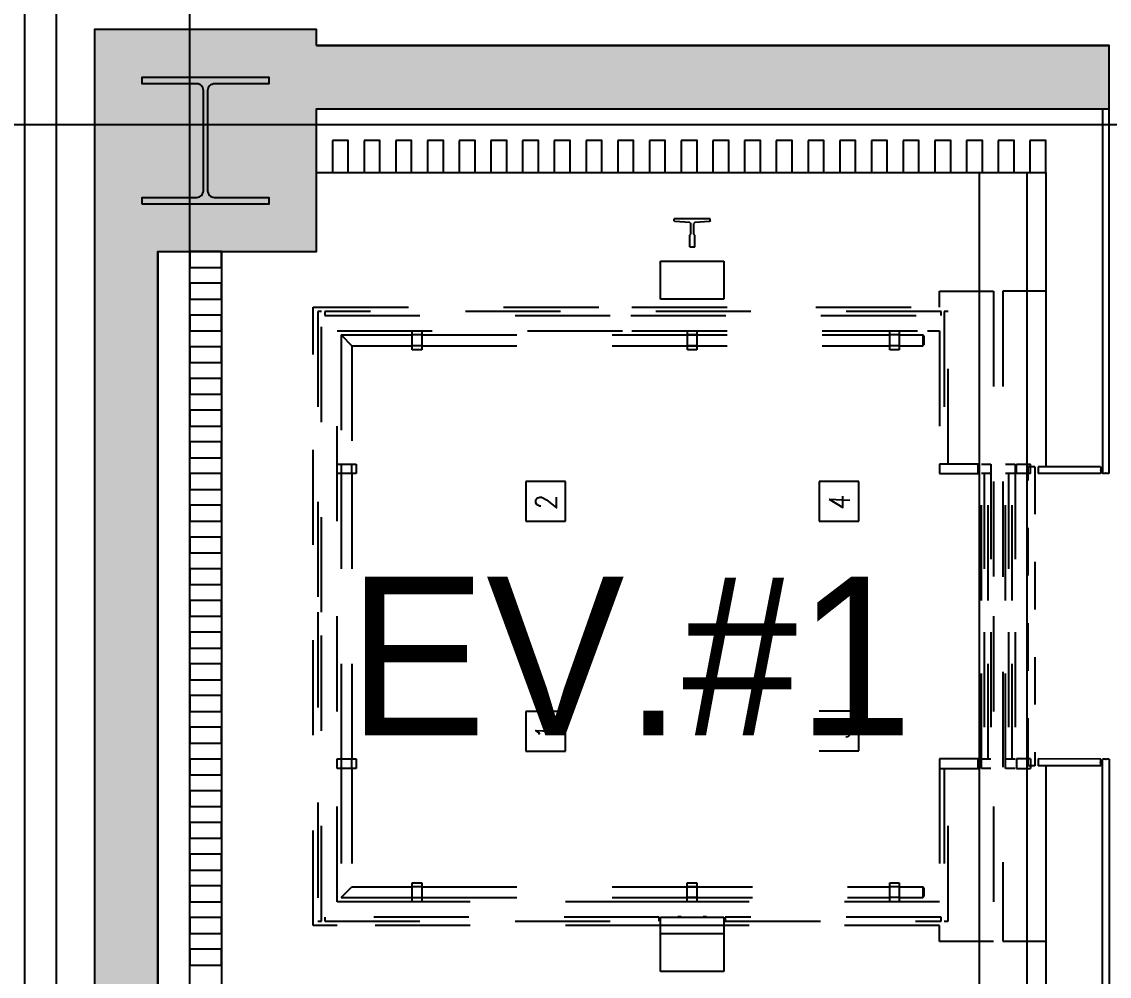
# Model space of a CAD drawing. Header units: metres. Extents: x 630750 to 860239, y 578133 to 726633.
# Drawn here: x 717675 to 721104, y 666525 to 669535 of the extents above; entities that cross this region are included whole.
import ezdxf
from ezdxf.enums import TextEntityAlignment as Align

# ---------------------------------------------------------------- set-up
doc = ezdxf.new("R2010")
doc.units = ezdxf.units.M
doc.header["$LTSCALE"] = 300
for name, pattern in [('3$0$업무시설_xr-base$0$CONTINOUS', [0]), ('HID2', [1, 0.5, -0.5]), ('HIDDEN', [2, 1, -1])]:
    doc.linetypes.add(name, pattern=pattern)
for name, color, linetype in [('1', 3, 'Continuous'), ('3$0$A-CON', 2, 'Continuous'), ('3$0$A-WALL-CONC', 2, 'Continuous'), ('A-CEN-1', 1, 'Continuous'), ('A-ELE-9', 9, 'Continuous'), ('A-FIN-5', 8, 'Continuous'), ('A-TXT-S', 3, 'Continuous'), ('A-WALL-CONC', 2, 'Continuous'), ('A-WIN-GLASS', 4, 'Continuous'), ('ELE-STEEL', 5, 'Continuous'), ('ELEV', 252, 'HIDDEN'), ('KUK-WALL-DRYWALL', 4, 'Continuous'), ('STEEL', 3, 'Continuous')]:
    doc.layers.add(name, color=color, linetype=linetype)
doc.styles.add('LGIS', font='ROMANS.shx', dxfattribs={"width": 0.85, "oblique": 3, "bigfont": 'GSG1.shx'})
doc.styles.add('돋움', font='')
doc.styles.get('돋움').set_extended_font_data('Dotum')

# ---------------------------------------------------------------- blocks, each defined once
blk = doc.blocks.new('RAIL18')
at = {"color": 3, "linetype": 'Continuous'}
for p, q in [((-89, -57), (-89, 57)), ((-83.4, 57), (-89, 57)), ((-78.2, 8), (-80.9, 54.6)), ((-78.2, 8), (-74.9, 4.7)), ((-41.2, 4.7), (-74.9, 4.7)), ((-38, 8), (-41.2, 4.7)), ((-1, 8), (-38, 8)), ((0, 7), (-1, 8)), ((0, -7), (0, 7)), ((-80.9, -54.6), (-78.2, -8)), ((-78.2, -8), (-74.9, -4.7)), ((-41.2, -4.7), (-74.9, -4.7)), ((-38, -8), (-41.2, -4.7)), ((-1, -8), (-38, -8)), ((0, -7), (-1, -8)), ((-83.4, -57), (-89, -57))]:
    blk.add_line(p, q, dxfattribs=at)
for centre, start, end in [((-83.4, 54.5), 3.4093, 90), ((-83.4, -54.5), 270, 356.5907)]:
    blk.add_arc(centre, 2.5, start, end, dxfattribs=at)
blk = doc.blocks.new('RAIL18K')
at = {"color": 4}
blk.add_blockref('RAIL18', (0, 0), dxfattribs=at)
blk = doc.blocks.new('elev-지하')
at = {"layer": 'ELEV'}
for p, q in [((131727.4, -64829), (131927.4, -64829)), ((131727.4, -64949), (131727.4, -64829)), ((131927.4, -64829), (131927.4, -64949)), ((131927.4, -64949), (131727.4, -64949)), ((132607.4, -64924), (132777.4, -64924)), ((132607.4, -64974), (132607.4, -64924)), ((132777.4, -64924), (132777.4, -65949)), ((132942.4, -64924.3), (132807.4, -64924.3)), ((132807.4, -64924.3), (132807.4, -66973.6)), ((130632.4, -65049), (130632.4, -64974)), ((130632.4, -66924), (130632.4, -64974)), ((130632.4, -64974), (130707.4, -64974)), ((130632.4, -64974), (131637.4, -64974)), ((130658.5, -64988.1), (130646.5, -64988.1)), ((130646.5, -64988.1), (130646.5, -65936.5)), ((130658.5, -65936.5), (130658.5, -64988.1)), ((130668.5, -64988.1), (130668.5, -65000.1)), ((132612.4, -64988.1), (130668.5, -64988.1)), ((131637.4, -64974), (132217.4, -64974)), ((132217.4, -64974), (132607.4, -64974)), ((132612.4, -65000.1), (132612.4, -64988.1)), ((132634.4, -64988.1), (132622.4, -64988.1)), ((132622.4, -64988.1), (132622.4, -65469)), ((132634.4, -65469), (132634.4, -64988.1)), ((130668.5, -65000.1), (131633.4, -65000.1)), ((131633.4, -65000.1), (132612.4, -65000.1)), ((130707.4, -65049), (131637.4, -65049)), ((130707.4, -66849), (130707.4, -65049)), ((130944.4, -65049), (130974.4, -65049)), ((130944.4, -65062), (130944.4, -65049)), ((130974.4, -65049), (130974.4, -65062)), ((131637.4, -65049), (132607.4, -65049)), ((131812.4, -65049), (131842.4, -65049)), ((131812.4, -65062), (131812.4, -65049)), ((131842.4, -65049), (131842.4, -65062)), ((132450.4, -65049), (132480.4, -65049)), ((132450.4, -65062), (132450.4, -65049)), ((132480.4, -65049), (132480.4, -65062)), ((132569.4, -65049), (132607.4, -65049)), ((132607.4, -65049), (132607.4, -65469)), ((130720.4, -65062), (130720.4, -65469)), ((130720.4, -65062), (130944.4, -65062)), ((130720.4, -65062), (130754.4, -65096)), ((130974.4, -65062), (130944.4, -65062)), ((130944.4, -65096), (130944.4, -65062)), ((130974.4, -65062), (130974.4, -65096)), ((130974.4, -65062), (131637.4, -65062)), ((131637.4, -65062), (132450.4, -65062)), ((131812.4, -65062), (131812.4, -65062)), ((131842.4, -65062), (131812.4, -65062)), ((131812.4, -65096), (131812.4, -65062)), ((131842.4, -65062), (131842.4, -65096)), ((131842.4, -65062), (131842.4, -65062)), ((132450.4, -65062), (132450.4, -65062)), ((132480.4, -65062), (132450.4, -65062)), ((132450.4, -65096), (132450.4, -65062)), ((132480.4, -65062), (132480.4, -65096)), ((132480.4, -65062), (132480.4, -65062)), ((132480.4, -65062), (132554.4, -65062)), ((132554.4, -65062), (132554.4, -65096)), ((132557.4, -65065), (132554.4, -65062)), ((132557.4, -65065), (132557.4, -65093)), ((130754.4, -65096), (130754.4, -65469)), ((130754.4, -65096), (130944.4, -65096)), ((130974.4, -65096), (130944.4, -65096)), ((130944.4, -65096), (130944.4, -65096)), ((130944.4, -65109), (130944.4, -65096)), ((130974.4, -65109), (130944.4, -65109)), ((130974.4, -65109), (130944.4, -65109)), ((130974.4, -65096), (130974.4, -65096)), ((130974.4, -65096), (130974.4, -65109)), ((130974.4, -65096), (131637.4, -65096)), ((131637.4, -65096), (132450.4, -65096)), ((131842.4, -65096), (131812.4, -65096)), ((131812.4, -65096), (131812.4, -65096)), ((131812.4, -65109), (131812.4, -65096)), ((131842.4, -65109), (131812.4, -65109)), ((131842.4, -65109), (131812.4, -65109)), ((131842.4, -65096), (131842.4, -65096)), ((131842.4, -65096), (131842.4, -65109)), ((132480.4, -65096), (132450.4, -65096)), ((132450.4, -65096), (132450.4, -65096)), ((132450.4, -65109), (132450.4, -65096)), ((132480.4, -65109), (132450.4, -65109)), ((132480.4, -65109), (132450.4, -65109)), ((132480.4, -65096), (132480.4, -65096)), ((132480.4, -65096), (132480.4, -65109)), ((132480.4, -65096), (132554.4, -65096)), ((132554.4, -65096), (132557.4, -65093)), ((130707.4, -65469), (130720.4, -65469)), ((130707.4, -65499), (130707.4, -65469)), ((130720.4, -65469), (130720.4, -65469)), ((130720.4, -65469), (130720.4, -65499)), ((130720.4, -65469), (130754.4, -65469)), ((130754.4, -65499), (130754.4, -65469)), ((130754.4, -65469), (130767.4, -65469)), ((130767.4, -65469), (130767.4, -65499)), ((130767.4, -65469), (130767.4, -65499)), ((132729.4, -65469), (132607.4, -65469)), ((132729.4, -65469), (132607.4, -65469)), ((132607.4, -65469), (132607.4, -65499)), ((132729.4, -65469), (132607.4, -65469)), ((132634.4, -65469), (132622.4, -65469)), ((132729.4, -65499), (132729.4, -65469)), ((132739.4, -65469), (132769.4, -65469)), ((132739.4, -65899), (132739.4, -65469)), ((132769.4, -65469), (132769.4, -65899)), ((132815.4, -65469), (132845.4, -65469)), ((132815.4, -65899), (132815.4, -65469)), ((132845.4, -65469), (132845.4, -65899)), ((132850.4, -65499), (132850.4, -65469)), ((132850.4, -65469), (132894.4, -65469)), ((132850.4, -65499), (132850.4, -65469)), ((132850.4, -65469), (132894.4, -65469)), ((132894.4, -65499), (132894.4, -65469)), ((130720.4, -65499), (130707.4, -65499)), ((130754.4, -65499), (130720.4, -65499)), ((130720.4, -65499), (130720.4, -66399)), ((130720.4, -65499), (130720.4, -65499)), ((130754.4, -65499), (130754.4, -66399)), ((130767.4, -65499), (130754.4, -65499)), ((132607.4, -65499), (132729.4, -65499)), ((132769.4, -65499), (132739.4, -65499)), ((132748.4, -65499), (132748.4, -65899)), ((132760.4, -65899), (132760.4, -65499)), ((132845.4, -65499), (132815.4, -65499)), ((132824.4, -65499), (132824.4, -65899)), ((132836.4, -65899), (132836.4, -65499)), ((132894.4, -65499), (132850.4, -65499)), ((132894.4, -65499), (132850.4, -65499)), ((131427.3, -65524.2), (131302.3, -65524.2)), ((131302.3, -65524.2), (131302.3, -65649.2)), ((131427.3, -65649.2), (131427.3, -65524.2)), ((132352.6, -65524.2), (132227.6, -65524.2)), ((132227.6, -65524.2), (132227.6, -65649.2)), ((132352.6, -65649.2), (132352.6, -65524.2)), ((131302.3, -65649.2), (131427.3, -65649.2)), ((132227.6, -65649.2), (132352.6, -65649.2)), ((130646.5, -65936.5), (130646.5, -66909.9)), ((130658.5, -66909.9), (130658.5, -65936.5)), ((132777.4, -65949), (132777.4, -66974)), ((132739.4, -66429), (132739.4, -65999)), ((132748.4, -65999), (132748.4, -66399)), ((132760.4, -66399), (132760.4, -65999)), ((132769.4, -65999), (132769.4, -66429)), ((132815.4, -66429), (132815.4, -65999)), ((132824.4, -65999), (132824.4, -66399)), ((132836.4, -66399), (132836.4, -65999)), ((132845.4, -65999), (132845.4, -66429)), ((131427.3, -66249), (131302.3, -66249)), ((131302.3, -66249), (131302.3, -66374)), ((131427.3, -66374), (131427.3, -66249)), ((132352.6, -66248.7), (132227.6, -66248.7)), ((132352.6, -66373.7), (132352.6, -66248.7)), ((131302.3, -66374), (131427.3, -66374)), ((132227.6, -66373.7), (132352.6, -66373.7)), ((130707.4, -66399), (130720.4, -66399)), ((130707.4, -66429), (130707.4, -66399)), ((130720.4, -66429), (130707.4, -66429)), ((130720.4, -66399), (130720.4, -66399)), ((130720.4, -66399), (130720.4, -66429)), ((130720.4, -66399), (130754.4, -66399)), ((130754.4, -66429), (130720.4, -66429)), ((130720.4, -66429), (130720.4, -66429)), ((130720.4, -66429), (130720.4, -66836)), ((130754.4, -66429), (130754.4, -66399)), ((130754.4, -66399), (130767.4, -66399)), ((130767.4, -66429), (130754.4, -66429)), ((130754.4, -66429), (130754.4, -66802)), ((130767.4, -66399), (130767.4, -66429)), ((130767.4, -66399), (130767.4, -66429)), ((132607.4, -66399), (132607.4, -66429)), ((132607.4, -66399), (132607.4, -66429)), ((132729.4, -66399), (132607.4, -66399)), ((132607.4, -66429), (132622.4, -66429)), ((132607.4, -66429), (132607.4, -66849)), ((132607.4, -66429), (132729.4, -66429)), ((132622.4, -66429), (132634.4, -66429)), ((132622.4, -66429), (132622.4, -66909.9)), ((132634.4, -66909.9), (132634.4, -66429)), ((132634.4, -66429), (132729.4, -66429)), ((132729.4, -66429), (132729.4, -66399)), ((132739.4, -66399), (132769.4, -66399)), ((132769.4, -66429), (132739.4, -66429)), ((132815.4, -66399), (132845.4, -66399)), ((132845.4, -66429), (132815.4, -66429)), ((132850.4, -66399), (132850.4, -66429)), ((132894.4, -66399), (132850.4, -66399)), ((132850.4, -66429), (132894.4, -66429)), ((132894.4, -66399), (132894.4, -66429)), ((130720.4, -66836), (130754.4, -66802)), ((130754.4, -66802), (130944.4, -66802)), ((130944.4, -66789), (130974.4, -66789)), ((130944.4, -66802), (130944.4, -66789)), ((130974.4, -66802), (130944.4, -66802)), ((130944.4, -66836), (130944.4, -66802)), ((130974.4, -66789), (130974.4, -66802)), ((130974.4, -66802), (130974.4, -66836)), ((130974.4, -66802), (131717.4, -66802)), ((131717.4, -66802), (132450.4, -66802)), ((131811.8, -66789), (131841.8, -66789)), ((131811.8, -66802), (131811.8, -66789)), ((131841.8, -66802), (131811.8, -66802)), ((131811.8, -66836), (131811.8, -66802)), ((131841.8, -66789), (131841.8, -66802)), ((131841.8, -66802), (131841.8, -66836)), ((132450.4, -66789), (132480.4, -66789)), ((132450.4, -66802), (132450.4, -66789)), ((132480.4, -66802), (132450.4, -66802)), ((132450.4, -66836), (132450.4, -66802)), ((132480.4, -66789), (132480.4, -66802)), ((132480.4, -66802), (132480.4, -66836)), ((132480.4, -66802), (132554.4, -66802)), ((132554.4, -66802), (132554.4, -66836)), ((132557.4, -66805), (132554.4, -66802)), ((132557.4, -66805), (132557.4, -66833)), ((130720.4, -66836), (130944.4, -66836)), ((130944.4, -66836), (130974.4, -66836)), ((130944.4, -66849), (130944.4, -66836)), ((130974.4, -66836), (130974.4, -66849)), ((130974.4, -66836), (131717.4, -66836)), ((131717.4, -66836), (132450.4, -66836)), ((131841.8, -66836), (131811.8, -66836)), ((131811.8, -66849), (131811.8, -66836)), ((131841.8, -66836), (131841.8, -66849)), ((132480.4, -66836), (132450.4, -66836)), ((132450.4, -66849), (132450.4, -66836)), ((132480.4, -66836), (132480.4, -66849)), ((132480.4, -66836), (132554.4, -66836)), ((132554.4, -66836), (132557.4, -66833)), ((130944.4, -66849), (130707.4, -66849)), ((130974.4, -66849), (130944.4, -66849)), ((130974.4, -66849), (130944.4, -66849)), ((131727.4, -66849), (130974.4, -66849)), ((132607.4, -66849), (131727.4, -66849)), ((131841.8, -66849), (131811.8, -66849)), ((131841.8, -66849), (131811.8, -66849)), ((132480.4, -66849), (132450.4, -66849)), ((132480.4, -66849), (132450.4, -66849)), ((132607.4, -66849), (132569.4, -66849)), ((131723.4, -66897.9), (130668.5, -66897.9)), ((130668.5, -66897.9), (130668.5, -66909.9)), ((131723.4, -66909.9), (131723.4, -66897.9)), ((131727.4, -66897.9), (131782.4, -66897.9)), ((131727.4, -66924), (131727.4, -66897.9)), ((131782.4, -66895.9), (131792.4, -66895.9)), ((131782.4, -66897.9), (131782.4, -66895.9)), ((131782.4, -66897.9), (131792.4, -66897.9)), ((131792.4, -66897.9), (131782.4, -66897.9)), ((131792.4, -66895.9), (131792.4, -66897.9)), ((131792.4, -66897.9), (131862.4, -66897.9)), ((131862.4, -66895.9), (131872.4, -66895.9)), ((131862.4, -66897.9), (131862.4, -66895.9)), ((131862.4, -66897.9), (131872.4, -66897.9)), ((131872.4, -66897.9), (131862.4, -66897.9)), ((131872.4, -66895.9), (131872.4, -66897.9)), ((131872.4, -66897.9), (131927.4, -66897.9)), ((131927.4, -66897.9), (131927.4, -66924)), ((131931.4, -66897.9), (131931.4, -66909.9)), ((132612.4, -66897.9), (131931.4, -66897.9)), ((132612.4, -66909.9), (132612.4, -66897.9)), ((131727.4, -66924), (130632.4, -66924)), ((130707.4, -66924), (130632.4, -66924)), ((130646.5, -66909.9), (130658.5, -66909.9)), ((130668.5, -66909.9), (131723.4, -66909.9)), ((131927.4, -66924), (131727.4, -66924)), ((131727.4, -66924), (131727.4, -66924)), ((131727.4, -66949), (131727.4, -66924)), ((131927.4, -66924), (131927.4, -66949)), ((131927.4, -66924), (131927.4, -66924)), ((132607.4, -66924), (131927.4, -66924)), ((131931.4, -66909.9), (132612.4, -66909.9)), ((132607.4, -66974), (132607.4, -66924)), ((132622.4, -66909.9), (132634.4, -66909.9)), ((131727.4, -67069), (131727.4, -66949)), ((131727.4, -66949), (131927.4, -66949)), ((131927.4, -66949), (131927.4, -67069)), ((132777.4, -66974), (132607.4, -66974)), ((132807.4, -66973.6), (132942.4, -66973.6)), ((131927.4, -67069), (131727.4, -67069))]:
    blk.add_line(p, q, dxfattribs=at)
at = {"layer": '1', "color": 3, "xscale": -1, "rotation": 90}
blk.add_blockref('RAIL18K', (131827.4, -64785), dxfattribs=at)
at = {"layer": 'ELEV', "style": 'LGIS', "oblique": 3, "width": 0.85}
for s, p in [('4', (132324.4, -65613.9)), ('2', (131399, -65613.9)), ('1', (131399, -66338.8)), ('3', (132324.4, -66338.4))]:
    blk.add_text(s, height=65, rotation=90, dxfattribs=at).set_placement(p)
blk = doc.blocks.new('3$0$con2')
at = {"layer": '3$0$A-WALL-CONC', "linetype": '3$0$업무시설_xr-base$0$CONTINOUS'}
h = blk.add_hatch(color=251, dxfattribs=at)
h.dxf.hatch_style = 1
edge = h.paths.add_edge_path(flags=17)
edge.add_arc((-134345.9, -276172.2), 450, 0, 360)
h.paths.add_polyline_path([(-156156.6, -311179.9), (-156335, -311089.4), (-156922.8, -312248.9), (-156744.4, -312339.4)], flags=16)
h.paths.add_polyline_path([(-157332.3, -313498.9), (-157510.7, -313408.4), (-158053.3, -314478.7), (-157874.9, -314569.2)], flags=16)
h.paths.add_polyline_path([(-94657.6, -334034.7), (-94715.7, -334226.1), (-93739.6, -334522.2), (-93681.5, -334330.9)], flags=17)
h.paths.add_polyline_path([(-111499.3, -328924.2), (-111557.4, -329115.6), (-110581.3, -329411.8), (-110523.3, -329220.4)], flags=17)
h.paths.add_polyline_path([(-109394.1, -329563), (-109452.2, -329754.4), (-108476.1, -330050.6), (-108418, -329859.2)], flags=17)
h.paths.add_polyline_path([(-107288.9, -330201.8), (-107347, -330393.2), (-106370.9, -330689.4), (-106312.8, -330498)], flags=17)
h.paths.add_polyline_path([(-105183.7, -330840.6), (-105241.7, -331032), (-104265.7, -331328.2), (-104207.6, -331136.8)], flags=17)
h.paths.add_polyline_path([(-103078.5, -331479.5), (-103136.5, -331670.8), (-102160.5, -331967), (-102102.4, -331775.6)], flags=16)
h.paths.add_polyline_path([(-100973.2, -332118.3), (-101031.3, -332309.6), (-100055.3, -332605.8), (-99997.2, -332414.4)], flags=16)
h.paths.add_polyline_path([(-98868, -332757.1), (-98926.1, -332948.5), (-97950, -333244.6), (-97892, -333053.2)], flags=16)
h.paths.add_polyline_path([(-96762.8, -333395.9), (-96820.9, -333587.3), (-95844.8, -333883.4), (-95786.8, -333692.1)], flags=16)
edge = h.paths.add_edge_path(flags=17)
edge.add_arc((-134345.9, -286072.2), 450, 0, 360)
h.paths.add_polyline_path([(-143845.9, -275922.2), (-143845.9, -275872.2), (-144545.9, -275872.2), (-144545.9, -286422.2), (-141345.9, -286422.2), (-141345.9, -286222.2), (-143845.9, -286222.2), (-143845.9, -285772.2), (-144345.9, -285772.2), (-144345.9, -276572.2), (-143845.9, -276572.2), (-143845.9, -276122.2), (-141745.9, -276122.2), (-141345.9, -276122.2), (-141345.9, -275922.2)], flags=17)
h.paths.add_polyline_path([(-104645.9, -260722.2), (-107545.9, -260722.2), (-107545.9, -260922.2), (-104645.9, -260922.2)], flags=16)
h.paths.add_polyline_path([(-105845.9, -322372.2), (-105845.9, -325422.2), (-105555.9, -325422.2), (-105555.9, -325222.2), (-105645.9, -325222.2), (-105645.9, -322572.2), (-99445.9, -322572.2), (-99445.9, -325222.2), (-104555.9, -325222.2), (-104555.9, -325422.2), (-99245.9, -325422.2), (-99245.9, -322372.2)], flags=17)
edge = h.paths.add_edge_path(flags=17)
edge.add_arc((-99495.9, -295972.2), 450, 0, 360)
edge = h.paths.add_edge_path(flags=17)
edge.add_arc((-114495.9, -312472.2), 450, 0, 360)
edge = h.paths.add_edge_path(flags=17)
edge.add_arc((-114495.9, -319072.2), 450, 0, 360)
edge = h.paths.add_edge_path(flags=16)
edge.add_arc((-114545.9, -327472.2), 400, 0, 360)
h.paths.add_polyline_path([(-99895.9, -302172.2), (-99095.9, -302172.2), (-99095.9, -302972.2), (-99895.9, -302972.2)], flags=17)
h.paths.add_polyline_path([(-92295.9, -302072.2), (-91595.9, -302072.2), (-91595.9, -303072.2), (-92295.9, -303072.2)], flags=17)
h.paths.add_polyline_path([(-92295.9, -311972.2), (-91595.9, -311972.2), (-91595.9, -312972.2), (-92295.9, -312972.2)], flags=17)
edge = h.paths.add_edge_path()
edge.add_arc((-127717.7, -334910.6), 400, 0, 360)
h.paths.add_polyline_path([(-166745.9, -285572.2), (-165945.9, -285572.2), (-165945.9, -286372.2), (-166745.9, -286372.2)], flags=16)
h.paths.add_polyline_path([(-151620.1, -327239.6), (-152385.6, -327007.3), (-152617.9, -327772.9), (-151852.4, -328005.2)], flags=16)
h.paths.add_polyline_path([(-164251.4, -323406.8), (-165016.9, -323174.5), (-165249.2, -323940), (-164483.7, -324172.3)], flags=17)
h.paths.add_polyline_path([(-165728.1, -305715.7), (-166493.7, -305483.5), (-166726, -306249), (-165960.4, -306481.3)], flags=16)
h.paths.add_polyline_path([(-170567, -321490.3), (-171332.5, -321258), (-171564.8, -322023.6), (-170799.3, -322255.9)], flags=17)
h.paths.add_polyline_path([(-166745.9, -295572.2), (-165945.9, -295572.2), (-165945.9, -296372.2), (-166745.9, -296372.2)], flags=16)
edge = h.paths.add_edge_path(flags=16)
edge.add_arc((-137840, -314543.9), 450, 0, 360)
edge = h.paths.add_edge_path(flags=16)
edge.add_arc((-128366.5, -317418.6), 450, 0, 360)
h.paths.add_polyline_path([(-146814.5, -311402.7), (-147580.1, -311170.4), (-147812.4, -311935.9), (-147046.8, -312168.2)], flags=16)
h.paths.add_polyline_path([(-182399.1, -318004.5), (-183068.9, -317801.2), (-183272.2, -318471.1), (-182602.4, -318674.3)], flags=16)
h.paths.add_polyline_path([(-183245.9, -305522.2), (-182545.9, -305522.2), (-182545.9, -306222.2), (-183245.9, -306222.2)], flags=16)
h.paths.add_polyline_path([(-183245.9, -295622.2), (-182545.9, -295622.2), (-182545.9, -296322.2), (-183245.9, -296322.2)], flags=17)
h.paths.add_polyline_path([(-183245.9, -285722.2), (-182545.9, -285722.2), (-182545.9, -286422.2), (-183245.9, -286422.2)], flags=17)
h.paths.add_polyline_path([(-183245.9, -280472.2), (-182545.9, -280472.2), (-182545.9, -281172.2), (-183245.9, -281172.2)], flags=17)
h.paths.add_polyline_path([(-167847.8, -312701.2), (-168613.4, -312468.9), (-168845.7, -313234.5), (-168080.1, -313466.8)], flags=17)
h.paths.add_polyline_path([(-173995.9, -310859.9), (-173195.9, -310859.9), (-173195.9, -311659.9), (-173995.9, -311659.9)], flags=16)
h.paths.add_polyline_path([(-173995.9, -305472.2), (-173195.9, -305472.2), (-173195.9, -306272.2), (-173995.9, -306272.2)], flags=16)
edge = h.paths.add_edge_path(flags=17)
edge.add_arc((-130500.7, -324451.9), 450, 0, 360)
edge = h.paths.add_edge_path(flags=17)
edge.add_arc((-139974.2, -321577.3), 450, 0, 360)
h.paths.add_polyline_path([(-148948.8, -318436), (-149714.3, -318203.7), (-149946.6, -318969.2), (-149181, -319201.5)], flags=16)
h.paths.add_polyline_path([(-173995.9, -295572.2), (-173195.9, -295572.2), (-173195.9, -296372.2), (-173995.9, -296372.2)], flags=16)
h.paths.add_polyline_path([(-173995.9, -285672.2), (-173195.9, -285672.2), (-173195.9, -286472.2), (-173995.9, -286472.2)], flags=16)
h.paths.add_polyline_path([(-164445.9, -276572.2), (-163645.9, -276572.2), (-163645.9, -275772.2), (-164445.9, -275772.2)], flags=16)
h.paths.add_polyline_path([(-173945.9, -276472.2), (-173345.9, -276472.2), (-173345.9, -275872.2), (-173945.9, -275872.2)], flags=17)
h.paths.add_polyline_path([(-144645.9, -302172.2), (-143845.9, -302172.2), (-143845.9, -302972.2), (-144645.9, -302972.2)], flags=17)
h.paths.add_polyline_path([(-144645.9, -295572.2), (-143845.9, -295572.2), (-143845.9, -296372.2), (-144645.9, -296372.2)], flags=16)
h.paths.add_polyline_path([(-99845.9, -327072.2), (-99045.9, -327072.2), (-99045.9, -327872.2), (-99845.9, -327872.2)], flags=16)
h.paths.add_polyline_path([(-154445.9, -302272.2), (-153845.9, -302272.2), (-153845.9, -302872.2), (-154445.9, -302872.2)], flags=17)
edge = h.paths.add_edge_path(flags=17)
edge.add_arc((-124445.9, -286072.2), 350, 0, 360)
edge = h.paths.add_edge_path(flags=17)
edge.add_arc((-124445.9, -295972.2), 350, 0, 360)
edge = h.paths.add_edge_path(flags=17)
edge.add_arc((-134345.9, -302572.2), 350, 0, 360)
edge = h.paths.add_edge_path(flags=17)
edge.add_arc((-134345.9, -295972.2), 350, 0, 360)
h.paths.add_polyline_path([(-92345.9, -253222.2), (-91645.9, -253222.2), (-91645.9, -253922.2), (-92345.9, -253922.2)], flags=17)
h.paths.add_polyline_path([(-173995.9, -253222.2), (-173295.9, -253222.2), (-173295.9, -253922.2), (-173995.9, -253922.2)], flags=17)
h.paths.add_polyline_path([(-92345.9, -333872.2), (-91645.9, -333872.2), (-91645.9, -334572.2), (-92345.9, -334572.2)], flags=17)
h.paths.add_polyline_path([(-92395.9, -327072.2), (-91645.9, -327072.2), (-91645.9, -327872.2), (-92395.9, -327872.2)], flags=16)
h.paths.add_polyline_path([(-92295.9, -318572.2), (-91595.9, -318572.2), (-91595.9, -319572.2), (-92295.9, -319572.2)], flags=17)
edge = h.paths.add_edge_path(flags=17)
edge.add_arc((-107945.9, -329272.2), 450, 0, 360)
edge = h.paths.add_edge_path(flags=17)
edge.add_arc((-107945.9, -295972.2), 500, 0, 360)
h.paths.add_polyline_path([(-108345.9, -318572.2), (-107545.9, -318572.2), (-107545.9, -319572.2), (-108345.9, -319572.2)], flags=17)
h.paths.add_polyline_path([(-108345.9, -311972.2), (-107545.9, -311972.2), (-107545.9, -312972.2), (-108345.9, -312972.2)], flags=17)
h.paths.add_polyline_path([(-108345.9, -302072.2), (-107545.9, -302072.2), (-107545.9, -303072.2), (-108345.9, -303072.2)], flags=17)
h.paths.add_polyline_path([(-124845.9, -253172.2), (-124045.9, -253172.2), (-124045.9, -253972.2), (-124845.9, -253972.2)], flags=17)
h.paths.add_polyline_path([(-144645.9, -253172.2), (-143845.9, -253172.2), (-143845.9, -253972.2), (-144645.9, -253972.2)], flags=17)
h.paths.add_polyline_path([(-164445.6, -253172.2), (-163645.6, -253172.2), (-163645.6, -253972.2), (-164445.6, -253972.2)], flags=17)
h.paths.add_polyline_path([(-114945.9, -253172.2), (-114145.9, -253172.2), (-114145.9, -253972.2), (-114945.9, -253972.2)], flags=17)
h.paths.add_polyline_path([(-134645.9, -253272.2), (-134045.9, -253272.2), (-134045.9, -253872.2), (-134645.9, -253872.2)], flags=17)
h.paths.add_polyline_path([(-154445.9, -253272.2), (-153845.9, -253272.2), (-153845.9, -253872.2), (-154445.9, -253872.2)], flags=17)
h.paths.add_polyline_path([(-99745.9, -253272.2), (-99145.9, -253272.2), (-99145.9, -253872.2), (-99745.9, -253872.2)], flags=17)
h.paths.add_polyline_path([(-108345.9, -253172.2), (-107545.9, -253172.2), (-107545.9, -253972.2), (-108345.9, -253972.2)], flags=17)
h.paths.add_polyline_path([(-92295.9, -295622.2), (-91595.9, -295622.2), (-91595.9, -296322.2), (-92295.9, -296322.2)], flags=17)
h.paths.add_polyline_path([(-92295.9, -285722.2), (-91595.9, -285722.2), (-91595.9, -286422.2), (-92295.9, -286422.2)], flags=17)
h.paths.add_polyline_path([(-92295.9, -275822.2), (-91595.9, -275822.2), (-91595.9, -276522.2), (-92295.9, -276522.2)], flags=17)
h.paths.add_polyline_path([(-92295.9, -269222.2), (-91595.9, -269222.2), (-91595.9, -269922.2), (-92295.9, -269922.2)], flags=17)
h.paths.add_polyline_path([(-92295.9, -260722.2), (-91595.9, -260722.2), (-91595.9, -261422.2), (-92295.9, -261422.2)], flags=17)
h.paths.add_polyline_path([(-99845.9, -331472.2), (-99045.9, -331472.2), (-99045.9, -332272.2), (-99845.9, -332272.2)], flags=16)
h.paths.add_polyline_path([(-114945.9, -285672.2), (-114145.9, -285672.2), (-114145.9, -286472.2), (-114945.9, -286472.2)], flags=16)
h.paths.add_polyline_path([(-174045.9, -269172.2), (-173245.9, -269172.2), (-173245.9, -269972.2), (-174045.9, -269972.2)], flags=16)
h.paths.add_polyline_path([(-174045.9, -260672.2), (-173245.9, -260672.2), (-173245.9, -261472.2), (-174045.9, -261472.2)], flags=16)
edge = h.paths.add_edge_path(flags=17)
edge.add_arc((-124445.9, -276172.2), 450, 0, 360)
edge = h.paths.add_edge_path(flags=17)
edge.add_arc((-114545.9, -295972.2), 450, 0, 360)
edge = h.paths.add_edge_path(flags=17)
edge.add_arc((-114545.9, -302572.2), 450, 0, 360)
h.paths.add_polyline_path([(-114945.9, -269172.2), (-114145.9, -269172.2), (-114145.9, -269972.2), (-114945.9, -269972.2)], flags=16)
h.paths.add_polyline_path([(-100595.9, -260722.2), (-99795.9, -260722.2), (-99795.9, -261522.2), (-100595.9, -261522.2)], flags=17)
h.paths.add_polyline_path([(-114945.9, -260672.2), (-114145.9, -260672.2), (-114145.9, -261472.2), (-114945.9, -261472.2)], flags=16)
h.paths.add_polyline_path([(-108345.9, -285672.2), (-107545.9, -285672.2), (-107545.9, -286472.2), (-108345.9, -286472.2)], flags=16)
h.paths.add_polyline_path([(-99895.9, -285672.2), (-99095.9, -285672.2), (-99095.9, -286472.2), (-99895.9, -286472.2)], flags=16)
h.paths.add_polyline_path([(-99895.9, -275772.2), (-99095.9, -275772.2), (-99095.9, -276572.2), (-99895.9, -276572.2)], flags=16)
h.paths.add_polyline_path([(-108345.9, -275772.2), (-107545.9, -275772.2), (-107545.9, -276572.2), (-108345.9, -276572.2)], flags=16)
h.paths.add_polyline_path([(-114945.9, -275772.2), (-114145.9, -275772.2), (-114145.9, -276572.2), (-114945.9, -276572.2)], flags=16)
h.paths.add_polyline_path([(-124845.9, -260672.2), (-124045.9, -260672.2), (-124045.9, -261472.2), (-124845.9, -261472.2)], flags=16)
h.paths.add_polyline_path([(-134745.9, -260672.2), (-133945.9, -260672.2), (-133945.9, -261472.2), (-134745.9, -261472.2)], flags=16)
h.paths.add_polyline_path([(-144645.9, -260672.2), (-143845.9, -260672.2), (-143845.9, -261472.2), (-144645.9, -261472.2)], flags=16)
h.paths.add_polyline_path([(-154545.9, -260672.2), (-153745.9, -260672.2), (-153745.9, -261472.2), (-154545.9, -261472.2)], flags=16)
h.paths.add_polyline_path([(-154545.9, -269172.2), (-153745.9, -269172.2), (-153745.9, -269972.2), (-154545.9, -269972.2)], flags=16)
h.paths.add_polyline_path([(-144645.9, -269172.2), (-143845.9, -269172.2), (-143845.9, -269972.2), (-144645.9, -269972.2)], flags=16)
h.paths.add_polyline_path([(-134745.9, -269172.2), (-133945.9, -269172.2), (-133945.9, -269972.2), (-134745.9, -269972.2)], flags=16)
h.paths.add_polyline_path([(-124845.9, -269172.2), (-124045.9, -269172.2), (-124045.9, -269972.2), (-124845.9, -269972.2)], flags=16)
h.paths.add_polyline_path([(-99895.9, -269172.2), (-99095.9, -269172.2), (-99095.9, -269972.2), (-99895.9, -269972.2)], flags=16)
edge = h.paths.add_edge_path(flags=17)
edge.add_arc((-142631.1, -330333), 450, 0, 360)
h.paths.add_polyline_path([(-92245.9, -248122.2), (-91645.9, -248122.2), (-91645.9, -248722.2), (-92245.9, -248722.2)], flags=16)
h.paths.add_polyline_path([(-154545.9, -275772.2), (-153745.9, -275772.2), (-153745.9, -276572.2), (-154545.9, -276572.2)], flags=16)
h.paths.add_polyline_path([(-181495.9, -275872.2), (-180895.9, -275872.2), (-180895.9, -276472.2), (-181495.9, -276472.2)], flags=17)
h.paths.add_polyline_path([(-181495.9, -269272.2), (-180895.9, -269272.2), (-180895.9, -269872.2), (-181495.9, -269872.2)], flags=17)
h.paths.add_polyline_path([(-181495.9, -260772.2), (-180895.9, -260772.2), (-180895.9, -261372.2), (-181495.9, -261372.2)], flags=17)
h.paths.add_polyline_path([(-99745.9, -248122.2), (-99145.9, -248122.2), (-99145.9, -248722.2), (-99745.9, -248722.2)], flags=16)
h.paths.add_polyline_path([(-108245.9, -248122.2), (-107645.9, -248122.2), (-107645.9, -248722.2), (-108245.9, -248722.2)], flags=16)
h.paths.add_polyline_path([(-114845.9, -248122.2), (-114245.9, -248122.2), (-114245.9, -248722.2), (-114845.9, -248722.2)], flags=16)
h.paths.add_polyline_path([(-124745.9, -248122.2), (-124145.9, -248122.2), (-124145.9, -248722.2), (-124745.9, -248722.2)], flags=16)
h.paths.add_polyline_path([(-134645.9, -248122.2), (-134045.9, -248122.2), (-134045.9, -248722.2), (-134645.9, -248722.2)], flags=16)
h.paths.add_polyline_path([(-144545.9, -248122.2), (-143945.9, -248122.2), (-143945.9, -248722.2), (-144545.9, -248722.2)], flags=16)
h.paths.add_polyline_path([(-154445.9, -248122.2), (-153845.9, -248122.2), (-153845.9, -248722.2), (-154445.9, -248722.2)], flags=16)
h.paths.add_polyline_path([(-164345.9, -248122.2), (-163745.9, -248122.2), (-163745.9, -248722.2), (-164345.9, -248722.2)], flags=16)
h.paths.add_polyline_path([(-173945.9, -248122.2), (-173345.9, -248122.2), (-173345.9, -248722.2), (-173945.9, -248722.2)], flags=16)
h.paths.add_polyline_path([(-181495.9, -248122.2), (-180895.9, -248122.2), (-180895.9, -248722.2), (-181495.9, -248722.2)], flags=17)
h.paths.add_polyline_path([(-156129.8, -308837.3), (-156275.2, -309124), (-155530.1, -309501.8), (-155767.5, -309970.1), (-155589.1, -310060.5), (-155031.9, -308961.4), (-158742.7, -307835.4), (-158800.7, -308026.8), (-158705, -308055.9), (-159053.5, -309204.2), (-159149.2, -309175.1), (-159207.2, -309366.5), (-159111.5, -309395.5), (-160940.9, -315424.1), (-163476.7, -314654.6), (-161647.4, -308626.1), (-160164.2, -309076.1), (-160106.1, -308884.7), (-161589.3, -308434.7), (-161240.9, -307286.4), (-159757.6, -307736.5), (-159699.6, -307545.1), (-161374.2, -307036.9), (-163726.1, -314787.9), (-158751.2, -316297.6), (-158462.8, -315728.7), (-158641.1, -315638.2), (-158853.7, -316057.4), (-160749.5, -315482.2), (-158513.6, -308113.9)], flags=16)
h.paths.add_polyline_path([(-164195.9, -268622.2), (-164395.9, -268622.2), (-164395.9, -260722.2), (-161345.9, -260722.2), (-161345.9, -269922.2), (-164395.9, -269922.2), (-164395.9, -269622.2), (-164195.9, -269622.2), (-164195.9, -269722.2), (-161545.9, -269722.2), (-161545.9, -267322.2), (-163095.9, -267322.2), (-163095.9, -267122.2), (-161545.9, -267122.2), (-161545.9, -260922.2), (-164195.9, -260922.2), (-164195.9, -267122.2), (-164095.9, -267122.2), (-164095.9, -267322.2), (-164195.9, -267322.2)], flags=16)
h.paths.add_polyline_path([(-133745.9, -297419), (-133445.9, -297419), (-133445.9, -294772.2), (-133745.9, -294772.2)], flags=16)
h.paths.add_polyline_path([(-174045.9, -269972.2), (-174045.9, -269172.2), (-173245.9, -269172.2), (-173245.9, -269972.2)], flags=16)
edge = h.paths.add_edge_path()
edge.add_line((-92095.9, -249472.2), (-92095.9, -249672.2))
edge.add_line((-92095.9, -249472.2), (-92095.9, -249672.2))
edge.add_line((-92095.9, -249472.2), (-92095.9, -249672.2))
edge.add_line((-107745.9, -269122.2), (-107945.9, -269122.2))
edge.add_line((-107945.9, -266622.2), (-107745.9, -266622.2))
edge.add_line((-107945.9, -265972.2), (-107945.9, -266622.2))
edge.add_line((-107945.9, -269122.2), (-107945.9, -269672.2))
edge.add_line((-107745.9, -269472.2), (-107745.9, -269122.2))
edge.add_line((-107745.9, -266622.2), (-107745.9, -265972.2))
edge.add_arc((-131699.4, -252472.2), 9200, 49.50487, 90)
edge.add_line((-91895.9, -331197.2), (-91595.9, -331197.2))
edge.add_line((-91595.9, -321272.2), (-91895.9, -321272.2))
edge.add_line((-102295.9, -264497.2), (-102095.9, -264497.2))
edge.add_line((-102295.9, -263497.2), (-102095.9, -263497.2))
edge.add_line((-102095.9, -264497.2), (-102095.9, -264872.2))
edge.add_line((-102095.9, -262922.2), (-102095.9, -263497.2))
edge.add_line((-102295.9, -264497.2), (-102295.9, -264672.2))
edge.add_line((-102295.9, -263122.2), (-102295.9, -263497.2))
edge.add_line((-102095.9, -264872.2), (-103745.9, -264872.2))
edge.add_line((-102295.9, -264672.2), (-103745.9, -264672.2))
edge.add_line((-112628.5, -328581.6), (-113861.4, -328207.4))
edge.add_line((-112686.5, -328773), (-112628.5, -328581.6))
edge.add_line((-113989.8, -328377.5), (-112686.5, -328773))
edge.add_line((-91895.9, -334572.2), (-91895.9, -334872.7))
edge.add_line((-91895.9, -334872.7), (-92552.4, -334673.5))
edge.add_line((-91595.9, -321272.2), (-91595.9, -257872))
edge.add_line((-91645.9, -327872.2), (-91595.9, -327872.2))
edge.add_line((-91595.9, -327872.2), (-91595.9, -326772.2))
edge.add_line((-92552.4, -334673.5), (-92610.5, -334864.9))
edge.add_line((-92610.5, -334864.9), (-91595.9, -335172.8))
edge.add_line((-91595.9, -335172.8), (-91595.9, -331197.2))
edge.add_line((-113989.8, -328504.3), (-113989.8, -328377.5))
edge.add_line((-114139.8, -328504.3), (-114139.8, -328154.6))
edge.add_line((-114212.7, -327693.6), (-113861.4, -328207.4))
edge.add_line((-114363.1, -327828), (-114139.8, -328154.6))
edge.add_line((-114139.8, -328504.3), (-113989.8, -328504.3))
edge.add_line((-91595.9, -326772.2), (-91895.9, -326772.2))
edge.add_line((-180895.9, -299322.2), (-182995.9, -299322.2))
edge.add_line((-180895.9, -299022.2), (-180895.9, -299322.2))
edge.add_line((-182995.9, -299022.2), (-180895.9, -299022.2))
edge.add_line((-180895.9, -304122.2), (-180895.9, -304422.2))
edge.add_line((-180895.9, -287122.2), (-182995.9, -287122.2))
edge.add_line((-180895.9, -287422.2), (-180895.9, -287122.2))
edge.add_line((-182995.9, -287422.2), (-180895.9, -287422.2))
edge.add_line((-180895.9, -293072.2), (-182995.9, -293072.2))
edge.add_line((-180895.9, -292772.2), (-180895.9, -293072.2))
edge.add_line((-182995.9, -292772.2), (-180895.9, -292772.2))
edge.add_line((-180895.9, -304422.2), (-182995.9, -304422.2))
edge.add_line((-182995.9, -304122.2), (-180895.9, -304122.2))
edge.add_line((-91595.9, -331197.2), (-91595.9, -335172.8))
edge.add_line((-91595.9, -257872.1), (-91595.9, -321272.2))
edge.add_line((-92095.9, -249472.2), (-92095.9, -249672.2))
edge.add_line((-89395.6, -249672.2), (-92095.9, -249672.2))
edge.add_line((-89395.6, -249472.2), (-92095.9, -249472.2))
edge.add_line((-125725.1, -245475.7), (-122586.8, -248122.2))
edge.add_line((-128045.9, -242472.2), (-121345.9, -248122.2))
edge.add_line((-144945.9, -243272.2), (-131695.9, -243272.2))
edge.add_line((-145745.9, -242472.2), (-128045.9, -242472.2))
edge.add_line((-144945.9, -248122.2), (-144945.9, -243272.2))
edge.add_line((-145745.9, -248122.2), (-145745.9, -242472.2))
edge.add_line((-183095.9, -306222.2), (-183095.9, -313624.3))
edge.add_line((-183295.9, -313624.2), (-183095.9, -313624.2))
edge.add_line((-89395.6, -248522.2), (-91645.9, -248522.2))
edge.add_line((-92095.9, -257472.1), (-89395.6, -257472.1))
edge.add_line((-91595.9, -257872.1), (-88995.6, -257872.1))
edge.add_line((-89395.6, -249672.2), (-89395.6, -257472.1))
edge.add_line((-89395.6, -248522.2), (-89395.6, -249472.2))
edge.add_line((-88995.6, -248122.2), (-88995.6, -257872.1))
edge.add_line((-88995.6, -248122.2), (-91645.9, -248122.2))
edge.add_line((-102295.9, -263122.2), (-103745.9, -263122.2))
edge.add_line((-102095.9, -262922.2), (-103745.9, -262922.2))
edge.add_line((-99295.9, -275772.2), (-99295.9, -269972.2))
edge.add_line((-99095.9, -275772.2), (-99095.9, -269972.2))
edge.add_line((-99295.9, -285672.2), (-99295.9, -276572.2))
edge.add_line((-99095.9, -285672.2), (-99095.9, -276572.2))
edge.add_line((-99295.9, -290172.2), (-99095.9, -290172.2))
edge.add_line((-183245.9, -306222.2), (-183295.9, -306222.2))
edge.add_line((-111745.9, -265972.2), (-107945.9, -265972.2))
edge.add_line((-111745.9, -262022.2), (-111745.9, -265972.2))
edge.add_line((-111545.9, -262022.2), (-111745.9, -262022.2))
edge.add_line((-111545.9, -262922.2), (-111545.9, -262022.2))
edge.add_line((-111445.9, -262922.2), (-111545.9, -262922.2))
edge.add_line((-111445.9, -263122.2), (-111445.9, -262922.2))
edge.add_line((-111545.9, -263122.2), (-111445.9, -263122.2))
edge.add_line((-111545.9, -265772.2), (-111545.9, -263122.2))
edge.add_line((-103945.9, -265772.2), (-111545.9, -265772.2))
edge.add_line((-103945.9, -263122.2), (-103945.9, -265772.2))
edge.add_line((-110445.9, -263122.2), (-103945.9, -263122.2))
edge.add_line((-110445.9, -262922.2), (-110445.9, -263122.2))
edge.add_line((-109295.9, -262922.2), (-110445.9, -262922.2))
edge.add_line((-109295.9, -260922.2), (-109295.9, -262922.2))
edge.add_line((-111545.9, -260922.2), (-109295.9, -260922.2))
edge.add_line((-111545.9, -261022.2), (-111545.9, -260922.2))
edge.add_line((-111745.9, -261022.2), (-111545.9, -261022.2))
edge.add_line((-111745.9, -260722.2), (-111745.9, -261022.2))
edge.add_line((-108245.9, -260722.2), (-111745.9, -260722.2))
edge.add_line((-108245.9, -260922.2), (-108245.9, -260722.2))
edge.add_line((-109095.9, -260922.2), (-108245.9, -260922.2))
edge.add_line((-109095.9, -262922.2), (-109095.9, -260922.2))
edge.add_line((-103945.9, -262922.2), (-109095.9, -262922.2))
edge.add_line((-103945.9, -260722.2), (-103945.9, -262922.2))
edge.add_line((-103745.9, -260722.2), (-103945.9, -260722.2))
edge.add_line((-103745.9, -262922.2), (-103745.9, -260722.2))
edge.add_line((-103745.9, -264672.2), (-103745.9, -263122.2))
edge.add_line((-103745.9, -266622.2), (-103745.9, -264872.2))
edge.add_line((-103945.9, -266622.2), (-103745.9, -266622.2))
edge.add_line((-103945.9, -265972.2), (-103945.9, -266622.2))
edge.add_line((-107745.9, -265972.2), (-103945.9, -265972.2))
edge.add_line((-103745.9, -269157.8), (-103945.9, -269162.2))
edge.add_line((-103745.9, -269672.2), (-103745.9, -269157.8))
edge.add_line((-107945.9, -269672.2), (-103745.9, -269672.2))
edge.add_line((-103945.9, -269472.2), (-107745.9, -269472.2))
edge.add_line((-103945.9, -269162.2), (-103945.9, -269472.2))
edge.add_line((-173945.9, -248622.2), (-180895.9, -248622.2))
edge.add_line((-164345.9, -248622.2), (-173345.9, -248622.2))
edge.add_line((-154445.9, -248622.2), (-163745.9, -248622.2))
edge.add_line((-154445.9, -248122.2), (-181495.9, -248122.2))
edge.add_line((-144545.9, -248622.2), (-153845.9, -248622.2))
edge.add_line((-114845.9, -248622.2), (-124145.9, -248622.2))
edge.add_line((-108245.9, -248622.2), (-114245.9, -248622.2))
edge.add_line((-99745.9, -248622.2), (-107645.9, -248622.2))
edge.add_line((-92245.9, -248622.2), (-99145.9, -248622.2))
edge.add_line((-145745.9, -248122.2), (-153845.9, -248122.2))
edge.add_line((-144545.9, -248122.2), (-144945.9, -248122.2))
edge.add_line((-122586.8, -248122.2), (-124145.9, -248122.2))
edge.add_line((-91645.9, -248122.2), (-121345.9, -248122.2))
edge.add_line((-180995.9, -280772.2), (-182545.9, -280772.2))
edge.add_line((-181495.9, -280472.2), (-183295.9, -280472.2))
edge.add_line((-180995.9, -276472.2), (-180995.9, -280772.2))
edge.add_line((-180995.9, -269872.2), (-180995.9, -275872.2))
edge.add_line((-180995.9, -261372.2), (-180995.9, -269272.2))
edge.add_line((-180995.9, -248722.2), (-180995.9, -260772.2))
edge.add_line((-181495.9, -248122.2), (-181495.9, -280472.2))
edge.add_line((-91895.9, -331197.2), (-91895.9, -333872.2))
edge.add_line((-91895.9, -326772.2), (-91895.9, -327072.2))
edge.add_line((-91895.9, -319572.2), (-91895.9, -321272.2))
edge.add_line((-91895.9, -312972.2), (-91895.9, -318572.2))
edge.add_line((-91895.9, -303072.2), (-91895.9, -311972.2))
edge.add_line((-92095.9, -296322.2), (-92095.9, -302072.2))
edge.add_line((-92095.9, -286422.2), (-92095.9, -295622.2))
edge.add_line((-92095.9, -276522.2), (-92095.9, -285722.2))
edge.add_line((-92095.9, -269922.2), (-92095.9, -275822.2))
edge.add_line((-92095.9, -261422.2), (-92095.9, -269222.2))
edge.add_line((-92095.9, -257472.1), (-92095.9, -260722.2))
edge.add_line((-99095.9, -286472.2), (-99095.9, -290172.2))
edge.add_line((-99295.9, -286472.2), (-99295.9, -290172.2))
edge.add_line((-182995.9, -304422.2), (-182995.9, -305522.2))
edge.add_line((-182995.9, -299322.2), (-182995.9, -304122.2))
edge.add_line((-182995.9, -296322.2), (-182995.9, -299022.2))
edge.add_line((-182995.9, -293072.2), (-182995.9, -295622.2))
edge.add_line((-182995.9, -287422.2), (-182995.9, -292772.2))
edge.add_line((-182995.9, -286422.2), (-182995.9, -287122.2))
edge.add_line((-182995.9, -281172.2), (-182995.9, -285722.2))
edge.add_line((-183295.9, -280472.2), (-183295.9, -313624.2))
at = {"layer": '3$0$A-WALL-CONC'}
blk.add_lwpolyline([(-143845.9, -275922.2), (-143845.9, -275872.2), (-144545.9, -275872.2), (-144545.9, -286422.2), (-141345.9, -286422.2), (-141345.9, -286222.2), (-143845.9, -286222.2), (-143845.9, -285772.2), (-144345.9, -285772.2), (-144345.9, -276572.2), (-143845.9, -276572.2), (-143845.9, -276122.2), (-141745.9, -276122.2), (-141345.9, -276122.2), (-141345.9, -275922.2), (-143845.9, -275922.2)], dxfattribs=at)

msp = doc.modelspace()

# ---------------------------------------------------------------- linework, layer by layer
at = {"layer": 'A-CEN-1', "linetype": 'Continuous'}
for p, q in [((718204.4, 706258.8), (718204.4, 640745.8)), ((796986.4, 669210.2), (657202.6, 669210.2))]:
    msp.add_line(p, q, dxfattribs=at)
at = {"layer": 'A-ELE-9'}
for p, q in [((718604.4, 669060.2), (720904.4, 669060.2)), ((720904.4, 669060.2), (720904.4, 668131.8)), ((718304.4, 668810.2), (718304.5, 659610.2)), ((720904.4, 667188.7), (720904.4, 664866.8))]:
    msp.add_line(p, q, dxfattribs=at)
at = {"layer": 'A-FIN-5'}
for points in [[(718654.4, 669160.2), (718654.4, 669060.2), (718704.4, 669060.2), (718704.4, 669160.2)], [(718654.4, 669160.2), (718654.4, 669060.2), (718704.4, 669060.2), (718704.4, 669160.2)], [(718754.4, 669160.2), (718754.4, 669060.2), (718804.4, 669060.2), (718804.4, 669160.2)], [(718754.4, 669160.2), (718754.4, 669060.2), (718804.4, 669060.2), (718804.4, 669160.2)], [(718854.4, 669160.2), (718854.4, 669060.2), (718904.4, 669060.2), (718904.4, 669160.2)], [(718854.4, 669160.2), (718854.4, 669060.2), (718904.4, 669060.2), (718904.4, 669160.2)], [(718954.4, 669160.2), (718954.4, 669060.2), (719004.4, 669060.2), (719004.4, 669160.2)], [(718954.4, 669160.2), (718954.4, 669060.2), (719004.4, 669060.2), (719004.4, 669160.2)], [(719054.4, 669160.2), (719054.4, 669060.2), (719104.4, 669060.2), (719104.4, 669160.2)], [(719054.4, 669160.2), (719054.4, 669060.2), (719104.4, 669060.2), (719104.4, 669160.2)], [(719154.4, 669160.2), (719154.4, 669060.2), (719204.4, 669060.2), (719204.4, 669160.2)], [(719154.4, 669160.2), (719154.4, 669060.2), (719204.4, 669060.2), (719204.4, 669160.2)], [(719254.4, 669160.2), (719254.4, 669060.2), (719304.4, 669060.2), (719304.4, 669160.2)], [(719254.4, 669160.2), (719254.4, 669060.2), (719304.4, 669060.2), (719304.4, 669160.2)], [(719354.4, 669160.2), (719354.4, 669060.2), (719404.4, 669060.2), (719404.4, 669160.2)], [(719354.4, 669160.2), (719354.4, 669060.2), (719404.4, 669060.2), (719404.4, 669160.2)], [(719454.4, 669160.2), (719454.4, 669060.2), (719504.4, 669060.2), (719504.4, 669160.2)], [(719454.4, 669160.2), (719454.4, 669060.2), (719504.4, 669060.2), (719504.4, 669160.2)], [(719554.4, 669160.2), (719554.4, 669060.2), (719604.4, 669060.2), (719604.4, 669160.2)], [(719554.4, 669160.2), (719554.4, 669060.2), (719604.4, 669060.2), (719604.4, 669160.2)], [(719654.4, 669160.2), (719654.4, 669060.2), (719704.4, 669060.2), (719704.4, 669160.2)], [(719654.4, 669160.2), (719654.4, 669060.2), (719704.4, 669060.2), (719704.4, 669160.2)], [(719754.4, 669160.2), (719754.4, 669060.2), (719804.4, 669060.2), (719804.4, 669160.2)], [(719754.4, 669160.2), (719754.4, 669060.2), (719804.4, 669060.2), (719804.4, 669160.2)], [(719854.4, 669160.2), (719854.4, 669060.2), (719904.4, 669060.2), (719904.4, 669160.2)], [(719854.4, 669160.2), (719854.4, 669060.2), (719904.4, 669060.2), (719904.4, 669160.2)], [(719954.4, 669160.2), (719954.4, 669060.2), (720004.4, 669060.2), (720004.4, 669160.2)], [(719954.4, 669160.2), (719954.4, 669060.2), (720004.4, 669060.2), (720004.4, 669160.2)], [(720054.4, 669160.2), (720054.4, 669060.2), (720104.4, 669060.2), (720104.4, 669160.2)], [(720054.4, 669160.2), (720054.4, 669060.2), (720104.4, 669060.2), (720104.4, 669160.2)], [(720154.4, 669160.2), (720154.4, 669060.2), (720204.4, 669060.2), (720204.4, 669160.2)], [(720154.4, 669160.2), (720154.4, 669060.2), (720204.4, 669060.2), (720204.4, 669160.2)], [(720254.4, 669160.2), (720254.4, 669060.2), (720304.4, 669060.2), (720304.4, 669160.2)], [(720254.4, 669160.2), (720254.4, 669060.2), (720304.4, 669060.2), (720304.4, 669160.2)], [(720354.4, 669160.2), (720354.4, 669060.2), (720404.4, 669060.2), (720404.4, 669160.2)], [(720354.4, 669160.2), (720354.4, 669060.2), (720404.4, 669060.2), (720404.4, 669160.2)], [(720454.4, 669160.2), (720454.4, 669060.2), (720504.4, 669060.2), (720504.4, 669160.2)], [(720454.4, 669160.2), (720454.4, 669060.2), (720504.4, 669060.2), (720504.4, 669160.2)], [(720554.4, 669160.2), (720554.4, 669060.2), (720604.4, 669060.2), (720604.4, 669160.2)], [(720554.4, 669160.2), (720554.4, 669060.2), (720604.4, 669060.2), (720604.4, 669160.2)], [(720654.4, 669160.2), (720654.4, 669060.2), (720704.4, 669060.2), (720704.4, 669160.2)], [(720654.4, 669160.2), (720654.4, 669060.2), (720704.4, 669060.2), (720704.4, 669160.2)], [(720754.4, 669160.2), (720754.4, 669060.2), (720804.4, 669060.2), (720804.4, 669160.2)], [(720754.4, 669160.2), (720754.4, 669060.2), (720804.4, 669060.2), (720804.4, 669160.2)], [(720854.4, 669160.2), (720854.4, 669060.2), (720904.4, 669060.2), (720904.4, 669160.2)], [(720854.4, 669160.2), (720854.4, 669060.2), (720904.4, 669060.2), (720904.4, 669160.2)], [(718204.6, 668760.2), (718304.6, 668760.2), (718304.6, 668810.2), (718204.6, 668810.2)], [(718204.6, 668760.2), (718304.6, 668760.2), (718304.6, 668810.2), (718204.6, 668810.2)], [(718204.6, 668660.2), (718304.6, 668660.2), (718304.6, 668710.2), (718204.6, 668710.2)], [(718204.6, 668660.2), (718304.6, 668660.2), (718304.6, 668710.2), (718204.6, 668710.2)], [(718204.6, 668560.2), (718304.6, 668560.2), (718304.6, 668610.2), (718204.6, 668610.2)], [(718204.6, 668560.2), (718304.6, 668560.2), (718304.6, 668610.2), (718204.6, 668610.2)], [(718204.6, 668460.2), (718304.6, 668460.2), (718304.6, 668510.2), (718204.6, 668510.2)], [(718204.6, 668460.2), (718304.6, 668460.2), (718304.6, 668510.2), (718204.6, 668510.2)], [(718204.6, 668360.2), (718304.6, 668360.2), (718304.6, 668410.2), (718204.6, 668410.2)], [(718204.6, 668360.2), (718304.6, 668360.2), (718304.6, 668410.2), (718204.6, 668410.2)], [(718204.6, 668260.2), (718304.6, 668260.2), (718304.6, 668310.2), (718204.6, 668310.2)], [(718204.6, 668260.2), (718304.6, 668260.2), (718304.6, 668310.2), (718204.6, 668310.2)], [(718204.6, 668160.2), (718304.6, 668160.2), (718304.6, 668210.2), (718204.6, 668210.2)], [(718204.6, 668160.2), (718304.6, 668160.2), (718304.6, 668210.2), (718204.6, 668210.2)], [(718204.6, 668060.2), (718304.6, 668060.2), (718304.6, 668110.2), (718204.6, 668110.2)], [(718204.6, 668060.2), (718304.6, 668060.2), (718304.6, 668110.2), (718204.6, 668110.2)], [(718204.6, 667960.2), (718304.6, 667960.2), (718304.6, 668010.2), (718204.6, 668010.2)], [(718204.6, 667960.2), (718304.6, 667960.2), (718304.6, 668010.2), (718204.6, 668010.2)], [(718204.6, 667860.2), (718304.6, 667860.2), (718304.6, 667910.2), (718204.6, 667910.2)], [(718204.6, 667860.2), (718304.6, 667860.2), (718304.6, 667910.2), (718204.6, 667910.2)], [(718204.6, 667760.2), (718304.6, 667760.2), (718304.6, 667810.2), (718204.6, 667810.2)], [(718204.6, 667760.2), (718304.6, 667760.2), (718304.6, 667810.2), (718204.6, 667810.2)], [(718204.6, 667660.2), (718304.6, 667660.2), (718304.6, 667710.2), (718204.6, 667710.2)], [(718204.6, 667660.2), (718304.6, 667660.2), (718304.6, 667710.2), (718204.6, 667710.2)], [(718204.6, 667560.2), (718304.6, 667560.2), (718304.6, 667610.2), (718204.6, 667610.2)], [(718204.6, 667560.2), (718304.6, 667560.2), (718304.6, 667610.2), (718204.6, 667610.2)], [(718204.6, 667460.2), (718304.6, 667460.2), (718304.6, 667510.2), (718204.6, 667510.2)], [(718204.6, 667460.2), (718304.6, 667460.2), (718304.6, 667510.2), (718204.6, 667510.2)], [(718204.6, 667360.2), (718304.6, 667360.2), (718304.6, 667410.2), (718204.6, 667410.2)], [(718204.6, 667360.2), (718304.6, 667360.2), (718304.6, 667410.2), (718204.6, 667410.2)], [(718204.6, 667260.2), (718304.6, 667260.2), (718304.6, 667310.2), (718204.6, 667310.2)], [(718204.6, 667260.2), (718304.6, 667260.2), (718304.6, 667310.2), (718204.6, 667310.2)], [(718204.6, 667160.2), (718304.6, 667160.2), (718304.6, 667210.2), (718204.6, 667210.2)], [(718204.6, 667160.2), (718304.6, 667160.2), (718304.6, 667210.2), (718204.6, 667210.2)], [(718204.6, 667060.2), (718304.6, 667060.2), (718304.6, 667110.2), (718204.6, 667110.2)], [(718204.6, 667060.2), (718304.6, 667060.2), (718304.6, 667110.2), (718204.6, 667110.2)], [(718204.6, 666960.2), (718304.6, 666960.2), (718304.6, 667010.2), (718204.6, 667010.2)], [(718204.6, 666960.2), (718304.6, 666960.2), (718304.6, 667010.2), (718204.6, 667010.2)], [(718204.6, 666860.2), (718304.6, 666860.2), (718304.6, 666910.2), (718204.6, 666910.2)], [(718204.6, 666860.2), (718304.6, 666860.2), (718304.6, 666910.2), (718204.6, 666910.2)], [(718204.6, 666760.2), (718304.6, 666760.2), (718304.6, 666810.2), (718204.6, 666810.2)], [(718204.6, 666760.2), (718304.6, 666760.2), (718304.6, 666810.2), (718204.6, 666810.2)], [(718204.6, 666660.2), (718304.6, 666660.2), (718304.6, 666710.2), (718204.6, 666710.2)], [(718204.6, 666660.2), (718304.6, 666660.2), (718304.6, 666710.2), (718204.6, 666710.2)], [(718204.6, 666560.2), (718304.6, 666560.2), (718304.6, 666610.2), (718204.6, 666610.2)], [(718204.6, 666560.2), (718304.6, 666560.2), (718304.6, 666610.2), (718204.6, 666610.2)]]:
    msp.add_lwpolyline(points, close=True, dxfattribs=at)
at = {"layer": 'A-WALL-CONC'}
for p, q in [((718604.4, 669510.2), (717904.4, 669510.2)), ((717904.4, 669510.2), (717904.4, 658960.2)), ((718604.4, 669460.2), (718604.4, 669510.2)), ((718604.4, 669460.2), (721104.4, 669460.2)), ((721104.4, 669260.2), (721104.4, 669460.2)), ((718604.4, 668810.2), (718604.4, 669260.2)), ((718604.4, 669260.2), (721104.4, 669260.2)), ((718104.4, 668810.2), (718604.4, 668810.2)), ((718104.4, 668810.2), (718104.4, 659610.2))]:
    msp.add_line(p, q, dxfattribs=at)
at = {"layer": 'A-WIN-GLASS'}
for p, q in [((721082.9, 669260.2), (721082.9, 668111.2, 0)), ((721104.4, 668111.2, 0), (721104.4, 669260.2)), ((721076.9, 668131.8, 0), (720879.9, 668131.8)), ((720879.9, 668131.8), (720879.9, 668110.2)), ((721076.9, 668110.2, 0), (720879.9, 668110.2)), ((721076.9, 668131.8, 0), (721077.9, 668130.8, 0)), ((721077.9, 668122.7, 0), (721076.9, 668121.8, 0)), ((721076.9, 668121.8, 0), (721076.9, 668120.3, 0)), ((721077.9, 668130.8, 0), (721077.9, 668122.7, 0)), ((721094.4, 668111.2, 0), (721092.9, 668111.2, 0)), ((721095.4, 668110.2, 0), (721094.4, 668111.2, 0)), ((721103.4, 668110.2, 0), (721095.4, 668110.2, 0)), ((721104.4, 668111.2, 0), (721103.4, 668110.2, 0)), ((721076.9, 667210.2, 0), (720879.9, 667210.3)), ((720879.9, 667210.3), (720879.9, 667188.7)), ((721082.9, 664846.2, 0), (721082.9, 667209.2, 0)), ((721094.4, 667209.2, 0), (721092.9, 667209.2, 0)), ((721095.4, 667210.2, 0), (721094.4, 667209.2, 0)), ((721103.4, 667210.2, 0), (721095.4, 667210.2, 0)), ((721104.4, 667209.3, 0), (721103.4, 667210.2, 0)), ((721104.4, 667209.3, 0), (721104.4, 664846.2, 0)), ((721076.9, 667188.7, 0), (720879.9, 667188.7, 0)), ((721076.9, 667198.7, 0), (721076.9, 667200.2, 0)), ((721077.9, 667197.7, 0), (721076.9, 667198.7, 0)), ((721076.9, 667188.7, 0), (721077.9, 667189.7, 0)), ((721077.9, 667189.7, 0), (721077.9, 667197.7, 0))]:
    msp.add_line(p, q, dxfattribs=at)
at = {"layer": 'A-WIN-GLASS', "linetype": 'HID2'}
for p, q in [((720848.4, 667188.7, 0), (720848.4, 668131.8, 0)), ((720869.9, 668131.8), (720848.4, 668131.8, 0)), ((720869.9, 668131.8), (720869.9, 667188.7, 0)), ((720869.9, 667188.7), (720848.4, 667188.7))]:
    msp.add_line(p, q, dxfattribs=at)
at = {"layer": 'A-WIN-GLASS', "elevation": 0}
for points in [[(721076.9, 668120.3), (721077.9, 668119.3), (721077.9, 668111.2), (721076.9, 668110.2)], [(721092.9, 668111.2), (721091.9, 668110.2), (721083.9, 668110.2), (721082.9, 668111.2)], [(721076.9, 667200.2), (721077.9, 667201.2), (721077.9, 667209.2), (721076.9, 667210.2)], [(721092.9, 667209.3), (721091.9, 667210.2), (721083.9, 667210.2), (721082.9, 667209.2)]]:
    msp.add_lwpolyline(points, dxfattribs=at)
at = {"layer": 'ELE-STEEL'}
for p, q in [((720694.4, 669060.2), (720694.4, 665987.3)), ((720844.4, 669060.2), (720844.4, 665982.6))]:
    msp.add_line(p, q, dxfattribs=at)
at = {"layer": 'KUK-WALL-DRYWALL'}
for points in [[(717684.4, 658960.2), (717684.4, 669630.2)], [(717784.4, 658960.2), (717784.4, 669630.2)]]:
    msp.add_lwpolyline(points, dxfattribs=at)
at = {"layer": 'STEEL'}
msp.add_lwpolyline([(718054.4, 668960.2), (718054.4, 668981.2), (718226.9, 668981.2, 0.414214), (718247.9, 669002.2), (718247.9, 669318.2, 0.414214), (718226.9, 669339.2), (718054.4, 669339.2), (718054.4, 669360.2), (718454.4, 669360.2), (718454.4, 669339.2), (718281.9, 669339.2, 0.414214), (718260.9, 669318.2), (718260.9, 669002.2, 0.414214), (718281.9, 668981.2), (718454.4, 668981.2), (718454.4, 668960.2)], format="xyb", close=True, dxfattribs=at)

# ---------------------------------------------------------------- block references
at = {"layer": '1'}
msp.add_blockref('elev-지하', (587961.9, 733609.3), dxfattribs=at)
at = {"layer": '3$0$A-CON'}
msp.add_blockref('3$0$con2', (862450.3, 945382.4), dxfattribs=at)

# ---------------------------------------------------------------- texts
at = {"layer": 'A-TXT-S', "color": 3, "style": '돋움'}
msp.add_text('EV.#1', height=500, rotation=0, dxfattribs=at).set_placement((719594.1, 667535.2), align=Align.MIDDLE_CENTER)

doc.saveas('drawing.dxf')
